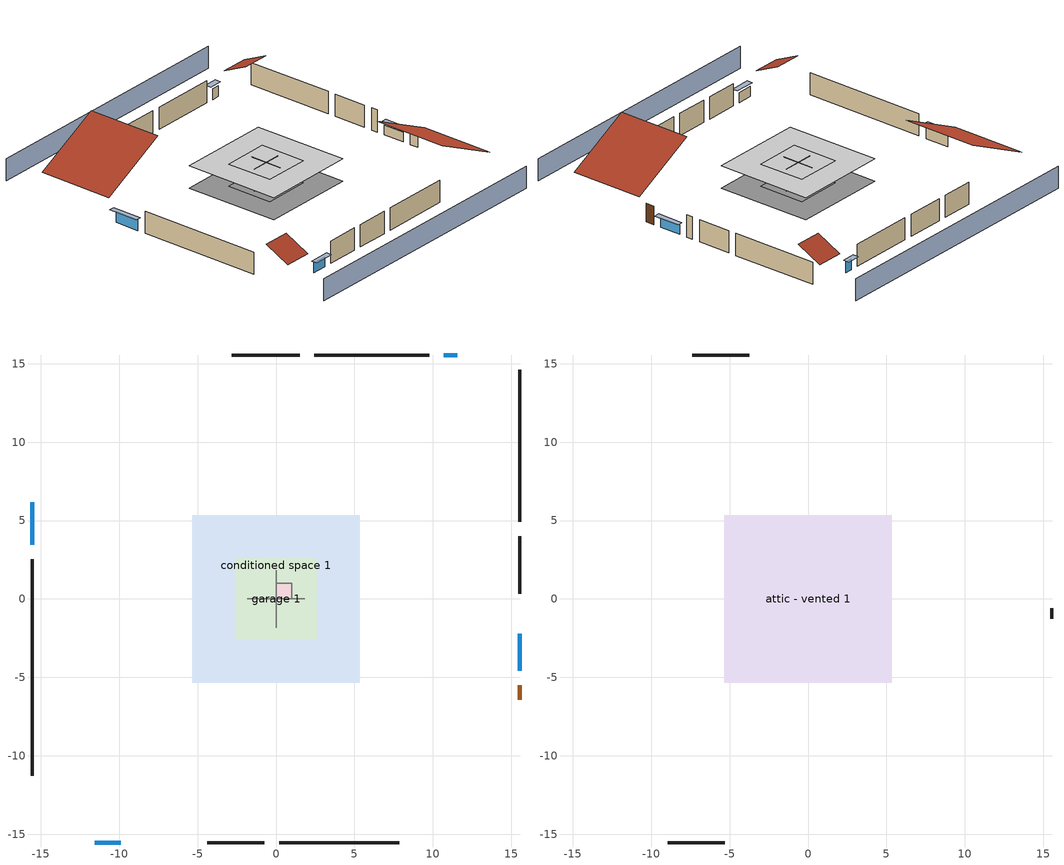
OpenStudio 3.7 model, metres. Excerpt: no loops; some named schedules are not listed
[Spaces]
garage 1
 floor foundation (Slab1 construction): -2.59,-2.59 -2.59,2.59 2.59,2.59 2.59,-2.59 z0
 wall outside (Wall1 construction): 9.76,15.55 2.45,15.55 z0:2.44
 wall outside (Wall2 construction): 15.55,0.34 15.55,4 z0:2.44
 wall outside (Wall12 construction): -4.39,-15.55 -0.73,-15.55 z0:2.44
 wall to conditioned space 1 (Wall5 construction Reversed): 0,1.83 0,-1.83 z0:2.44
 wall to conditioned space 1 (Wall6 construction Reversed): -1.83,0 1.83,0 z0:2.44
conditioned space 1
 floor foundation (Slab2 construction): -5.34,-5.34 -5.34,5.34 5.34,5.34 5.34,-5.34 z0
 wall outside (Wall3 construction): -15.55,2.52 -15.55,-11.26 z0:2.44
 wall outside (Wall4 construction): 1.52,15.55 -2.81,15.55 z0:2.44
 wall outside (Wall7 construction): 15.55,4.93 15.55,14.62 z0:2.44
 wall outside (Wall8 construction): 0.19,-15.55 7.85,-15.55 z0:2.44
 wall outside (AdiabaticWallConstruction): -15.55,6.18 -15.55,3.45 z0:1.22; 11.57,15.55 10.69,15.55 z0:1.19; 15.55,-4.56 15.55,-2.2 z0:1.07; -11.57,-15.55 -9.88,-15.55 z0:1.1
 wall outside (AdiabaticWallConstruction 1): 15.55,-6.41 15.55,-5.49 z0:2.03
 window (WindowConstruction): -15.55,6.18 -15.55,3.45 z0:1.22
 window (WindowConstruction 1): 11.57,15.55 10.69,15.55 z0:1.19
 window (WindowConstruction 2): 15.55,-4.56 15.55,-2.2 z0:1.07
 window (WindowConstruction 3): -11.57,-15.55 -9.88,-15.55 z0:1.1
 door (Door): 15.55,-6.41 15.55,-5.49 z0:2.03
central ac airloop ret air space
 floor adiabatic (AdiabaticConst): 0,0 0,1 1,1 1,0 z0
 wall adiabatic (AdiabaticConst): 0,1 0,0 1,0 1,1 0,1 z0:1
 ceiling adiabatic (AdiabaticConst): 1,0 1,1 0,1 0,0 z1
attic - vented 1
 floor to garage 1 (Floor1 construction): -2.59,-2.59 -2.59,2.59 2.59,2.59 2.59,-2.59 z2.44
 floor to conditioned space 1 (Floor2 construction Reversed): -5.34,-5.34 -5.34,5.34 5.34,5.34 5.34,-5.34 z2.44
 wall outside (Wall9 construction): -3.74,15.55 -7.37,15.55 z0:2.44
 wall outside (Wall10 construction): -8.95,-15.55 -5.32,-15.55 z0:2.44
 wall outside (Wall11 construction): 15.55,-1.27 15.55,-0.59 z0:2.44
 roof outside (Roof1 construction): -15.55,7.11,2.44 -8,7.11,6.21 -8,15.55,6.21 -15.55,15.55,2.44
 roof outside (Roof2 construction): 12.5,15.55,2.44 12.5,12.82,3.81 15.55,12.82,3.81 15.55,15.55,2.44
 roof outside (Roof3 construction): -12.5,-15.55,2.44 -12.5,-12.82,3.81 -15.55,-12.82,3.81 -15.55,-15.55,2.44
 roof outside (Roof4 construction): 15.55,-7.34,2.44 8.2,-7.34,6.11 8.2,-15.55,6.11 15.55,-15.55,2.44
shading: -15.55,-20.12 15.55,-20.12 / 15.55,20.12 -15.55,20.12 z0:2.44; -15.55,3.15 -15.55,6.49 -16.16,6.49 -16.16,3.15 z1.52; 10.39,15.55 11.87,15.55 11.87,16.16 10.39,16.16 z1.49; 15.55,-1.9 15.55,-4.87 16.16,-4.87 16.16,-1.9 z1.37; -9.58,-15.55 -11.87,-15.55 -11.87,-16.16 -9.58,-16.16 z1.4
[Site]
Tallahassee Regional Ap  Isis_FL_USA: Latitude {deg}=30.38; Longitude {deg}=-84.37; Time Zone {hr}=-5; Elevation {m}=21; Terrain=Suburbs
[Site:GroundTemperature:Shallow]
16.3547, 15.0593, 14.9556, 15.5703, 18.038, 20.4943, 22.6237, 23.9727, 24.0873, 22.9901, 20.915, 18.5341
[Site:WaterMainsTemperature]
Calculation Method=Schedule; Temperature Schedule=mains temperature schedule
[Building]
Building 1
[Material] Roughness=Rough
Name | Thickness {m} | Conductivity {W/m-K} | Density {kg/m3} | Specific Heat {J/kg-K} | Thermal Absorptance | Solar Absorptance | Visible Absorptance
asphalt or fiberglass shingles | 0.00635 | 0.162714 | 1121.4 | 1465.45 | 0.9 | 0.85 | 0.85
roof rigid ins | 0.00281632 | 0.029427 | 32.04 | 1214.23 | 0.9 | 0.7 | 0.7
osb sheathing 0.5 in. | 0.0127 | 0.115458 | 512.64 | 1214.23 | 0.9 | 0.6 | 0.6
osb sheathing 0.5 in. 1 | 0.0127 | 0.115458 | 512.64 | 1214.23 | 0.9 | 0.7 | 0.7
wall layer 1 | 0.2032 | 0.461912 | 1762.2 | 795.53 | 0.9 | 0.6 | 0.6
wall layer 2; wall layer 3; wall layer 6; wall layer 7 | 0.2032 | 0.391406 | 1762.2 | 795.53 | 0.9 | 0.7 | 0.7
gypsum board | 0.0127 | 0.160291 | 801 | 837.4 | 0.9 | 0.6 | 0.6
osb sheathing 0.5 in. 2; osb sheathing 0.5 in. 3 | 0.0127 | 0.115458 | 512.64 | 1214.23
wall layer 4; wall layer 5 | 0.2032 | 0.468088 | 1762.2 | 795.53 | 0.9 | 0.7 | 0.7
wood siding | 0.0254 | 0.102417 | 544.68 | 1172.36 | 0.9 | 0.7 | 0.7
wall stud and cavity | 0.1397 | 0.727959 | 139.0536 | 1170.24 | 0.9 | 0.6 | 0.6
ceiling stud and cavity | 0.1397 | 1.39189 | 65.682 | 1177.47 | 0.9 | 0.7 | 0.7
ceiling loosefill ins | 0.0846667 | 0.0480833 | 16.02 | 1046.75 | 0.9 | 0.7 | 0.7
ceiling stud and cavity 1 | 0.1397 | 0.0920385 | 65.682 | 1177.47 | 0.9 | 0.7 | 0.7
concrete 4.0 in. | 0.1016 | 1.803125 | 2242.8 | 837.4 | 0.9 | 0.7 | 0.7
floor covering | 0.0127 | 0.0450781 | 54.468 | 1339.84 | 0.9 | 0.9 | 0.9
wood siding 1; wood siding 2 | 0.0254 | 0.102417 | 544.68 | 1172.36
wall rigid ins | 0.512978 | 0.029427 | 32.04 | 1214.23 | 0.9 | 0.7 | 0.7
wall stud and cavity 1 | 0.0889 | 0.380278 | 52.3479 | 1209.89 | 0.9 | 0.7 | 0.7
door material | 0.04445 | 0.0612267 | 512.64 | 1214.23 | 0.9 | 0.7 | 0.7
wall stud and cavity 2 | 0.0889 | 0.391764 | 83.0341 | 1211.67 | 0.9 | 0.7 | 0.7
furniture material conditioned space 1; furniture material garage 1 | 0.1524 | 0.115458 | 640.8 | 1214.23 | 0.9 | 0.6 | 0.6
[Construction]
Roof1 construction; Roof2 construction; Roof3 construction; Roof4 construction: asphalt or fiberglass shingles, roof rigid ins, osb sheathing 0.5 in.
Wall1 construction; Wall2 construction; Wall12 construction: osb sheathing 0.5 in. 1, wall layer 1
Wall3 construction: osb sheathing 0.5 in. 1, wall layer 2, gypsum board
Wall4 construction: osb sheathing 0.5 in. 1, wall layer 3, gypsum board
Wall5 construction Reversed: gypsum board, wall layer 4, osb sheathing 0.5 in. 2
Wall6 construction Reversed: gypsum board, wall layer 5, osb sheathing 0.5 in. 3
Wall7 construction: osb sheathing 0.5 in. 2, wall layer 6, gypsum board
Wall8 construction: osb sheathing 0.5 in. 2, wall layer 7, gypsum board
Wall9 construction; Wall10 construction; Wall11 construction: wood siding, osb sheathing 0.5 in. 1, wall stud and cavity
Floor1 construction: ceiling stud and cavity
Floor2 construction Reversed: gypsum board, ceiling stud and cavity 1, ceiling loosefill ins
Slab1 construction: concrete 4.0 in.
Slab2 construction: concrete 4.0 in., floor covering
WindowConstruction; WindowConstruction 1; WindowConstruction 2; WindowConstruction 3: WindowMaterial
AdiabaticWallConstruction: wood siding 1, wall rigid ins, wall stud and cavity 1, gypsum board
Door: door material
AdiabaticWallConstruction 1: wood siding 2, wall rigid ins, wall stud and cavity 1, gypsum board
PartitionWallConstruction: gypsum board, wall stud and cavity 2, gypsum board
furniture construction conditioned space 1: furniture material conditioned space 1
furniture construction garage 1: furniture material garage 1
AdiabaticConst: Adiabatic
[WindowMaterial:SimpleGlazingSystem]
WindowMaterial: U-Factor {W/m2-K}=6.58648; Solar Heat Gain Coefficient=0.76
[Material:NoMass]
Adiabatic: Roughness=Rough; Thermal Resistance {m2-K/W}=176.1
[ThermalZone] Multiplier=1; Use Ideal Air Loads=No
Name | Volume {m3} | Thermostat
conditioned space | 278.185 | conditioned space temperature setpoint
attic - vented | 124.583
garage | 65.242
central ac airloop ret air zone | 1
[Sizing:Zone] Zone Cooling Design Supply Air Temperature Input Method=SupplyAirTemperature; Zone Cooling Design Supply Air Temperature {C}=14; Zone Cooling Design Supply Air Temperature Difference {deltaC}=11.11; Zone Heating Design Supply Air Temperature Input Method=SupplyAirTemperature; Zone Heating Design Supply Air Temperature {C}=40; Zone Heating Design Supply Air Temperature Difference {deltaC}=11.11; Zone Cooling Design Supply Air Humidity Ratio {kg-H2O/kg-air}=0.0085; Zone Heating Design Supply Air Humidity Ratio {kg-H2O/kg-air}=0.008; Cooling Design Air Flow Method=DesignDay; Heating Design Air Flow Method=DesignDay; Account for Dedicated Outdoor Air System=No; Dedicated Outdoor Air System Control Strategy=NeutralSupplyAir; Dedicated Outdoor Air Low Setpoint Temperature for Design {C}=autosize; Dedicated Outdoor Air High Setpoint Temperature for Design {C}=autosize; Zone Load Sizing Method=Sensible Load Only No Latent Load; Zone Latent Cooling Design Supply Air Humidity Ratio Input Method=HumidityRatioDifference; Zone Cooling Design Supply Air Humidity Ratio Difference {kgWater/kgDryAir}=0.005; Zone Latent Heating Design Supply Air Humidity Ratio Input Method=HumidityRatioDifference; Zone Humidification Design Supply Air Humidity Ratio Difference {kgWater/kgDryAir}=0.005
attic - vented; garage; central ac airloop ret air zone
[Space] Building Unit=Building Unit 1
Name | Thermal Zone | Volume {m3}
conditioned space 1 | conditioned space | 278.185
attic - vented 1 | attic - vented | 124.583
garage 1 | garage | 65.242
central ac airloop ret air space | central ac airloop ret air zone
[ThermostatSetpoint:DualSetpoint]
conditioned space temperature setpoint: Heating Setpoint Temperature Schedule=heating setpoint; Cooling Setpoint Temperature Schedule=cooling setpoint
[Foundation:Kiva] Wall Height Above Grade {m}=0.1016; Wall Depth Below Slab {m}=0.2032
Name | Initial Indoor Air Temperature {C}
Foundation Kiva 1 | 16.3431
Foundation Kiva 2 | 20.6329
[Foundation:Kiva:Settings]
Soil Conductivity {W/m-K}=1.9041; Soil Density {kg/m3}=1842.3; Soil Specific Heat {J/kg-K}=418.7; Ground Solar Absorptivity=0.9; Ground Thermal Absorptivity=0.9; Ground Surface Roughness {m}=0.03; Far-Field Width {m}=40; Deep-Ground Boundary Condition=ZeroFlux; Deep-Ground Depth {m}=40; Minimum Cell Dimension {m}=0.2; Maximum Cell Growth Coefficient=3; Simulation Timestep=Timestep
[SurfaceProperty:ExposedFoundationPerimeter] Exposed Perimeter Calculation Method=TotalExposedPerimeter
Name | Total Exposed Perimeter {m}
Slab1 | 14.6304
Slab2 | 39.80688
[SurfaceProperty:IncidentSolarMultiplier] Incident Solar Multiplier=1; Incident Solar Multiplier Schedule=trans schedule winter=0.85 summer=0.7
Window1; Window2; Window3; Window4
[InternalMass:Definition] Design Level Calculation Method=SurfaceArea
Name | Construction | Surface Area {m2}
partition wall mass | PartitionWallConstruction | 114.085
furniture mass conditioned space 1 | furniture construction conditioned space 1 | 45.634
furniture mass garage 1 | furniture construction garage 1 | 2.67561
[InternalMass] Multiplier=1
Name | Internal Mass Definition | Space or SpaceType
partition wall mass | partition wall mass | conditioned space 1
furniture mass conditioned space 1 | furniture mass conditioned space 1 | conditioned space 1
furniture mass garage 1 | furniture mass garage 1 | garage 1
[External:File]
External File 1: File=in.schedules.csv
[People:Definition]
occupants: Number of People Calculation Method=People; Number of People {people}=2; Fraction Radiant=0.314171; Sensible Heat Fraction=0.56303; Carbon Dioxide Generation Rate {m3/s-W}=0; Enable ASHRAE 55 Comfort Warnings=No; Mean Radiant Temperature Calculation Type=ZoneAveraged
[People]
occupants: People Definition=occupants; Space or SpaceType=conditioned space 1; Number of People Schedule=occupants; Activity Level Schedule=occupants activity schedule; Multiplier=1
[EnergyManagementSystem:Sensor]
Name | Output Variable or Output Meter Index Key | Output Variable or Output Meter
cool_season | cooling season schedule | Schedule Value
out_pb_s |  | Site Outdoor Air Barometric Pressure
out_wt_s |  | Site Outdoor Air Humidity Ratio
site_vw_s |  | Site Wind Speed
central_ac_airloop_AH_MFR_s | Node 6 | System Node Mass Flow Rate
central_ac_airloop_AH_VFR_s | Node 6 | System Node Current Density Volume Flow Rate
central_ac_airloop_AH_Tout_s | Node 6 | System Node Temperature
central_ac_airloop_AH_Wout_s | Node 6 | System Node Humidity Ratio
central_ac_airloop_RA_T_s | Node 9 | System Node Temperature
central_ac_airloop_Ra_W_s | Node 9 | System Node Humidity Ratio
central_ac_airloop_0_DZ_T_s | attic - vented | Zone Air Temperature
central_ac_airloop_0_DZ_W_s | attic - vented | Zone Mean Air Humidity Ratio
natural_vent_s | natural vent schedule | Schedule Value
htg_sp_s | heating setpoint | Schedule Value
clg_sp_s | cooling setpoint | Schedule Value
mech_vent_range_fan_0_sch_s | mech vent range fan 0 schedule | Schedule Value
mech_vent_bath_fan_0_sch_s | mech vent bath fan 0 schedule | Schedule Value
clothes_dryer_exhaust_0_sch_s | clothes_dryer | Schedule Value
htg_load_cond |  | Heating:EnergyTransfer:Zone:CONDITIONED SPACE
clg_load_cond |  | Cooling:EnergyTransfer:Zone:CONDITIONED SPACE
htg_load_duct |  | Heating:EnergyTransfer:Zone:CENTRAL AC AIRLOOP RET AIR ZONE
clg_load_duct |  | Cooling:EnergyTransfer:Zone:CENTRAL AC AIRLOOP RET AIR ZONE
[EnergyManagementSystem:Program]
central_ac_supply_fan_disaggregate_program: Set central_ac_supply_fan_clg = 0; If central_ac_clg_coil_s > 0; Set central_ac_supply_fan_clg = central_ac_supply_fan_s; EndIf
unit_heater_supply_fan_disaggregate_program: Set unit_heater_supply_fan_primary_htg = 0; If unit_heater_htg_coil_s > 0; Set unit_heater_supply_fan_primary_htg = unit_heater_supply_fan_s; EndIf
water_heater_EC_adj: Set dhw_e_cons = water_heater_energy + water_heater_on_cycle_parasitic + water_heater_off_cycle_parasitic; Set water_heater_ec_adj_act = 0.0 * dhw_e_cons / 1
central_ac_airloop_0_duct_program: Set central_ac_airloop_AH_MFR = central_ac_airloop_AH_MFR_s; Set central_ac_airloop_Fan_RTF = 0; Set central_ac_airloop_Fan_RTF = central_ac_airloop_Fan_RTF + central_ac_airloop_Fan_RTF_s; Set central_ac_airloop_AH_VFR = central_ac_airloop_AH_VFR_s; Set central_ac_airloop_AH_Tout = central_ac_airloop_AH_Tout_s; Set central_ac_airloop_AH_Wout = central_ac_airloop_AH_Wout_s; Set central_ac_airloop_RA_T = central_ac_airloop_RA_T_s; Set central_ac_airloop_Ra_W = central_ac_airloop_Ra_W_s; Set central_ac_airloop_0_DZ_T = central_ac_airloop_0_DZ_T_s; Set central_ac_airloop_0_DZ_W = central_ac_airloop_0_DZ_W_s; Run central_ac_airloop_0_duct_subroutine; Set central_ac_airloop_0_SupSensLkToCond_equip_act = central_ac_airloop_0_SupSensLkToCond; Set central_ac_airloop_0_SupLatLkToCond_equip_act = central_ac_airloop_0_SupLatLkToCond; Set central_ac_airloop_0_SupCondToLv_equip_act = central_ac_airloop_0_SupCondToLv; Set central_ac_airloop_0_RetSensLkToRP_equip_act = central_ac_airloop_0_RetSensLkToRP; Set central_ac_airloop_0_RetLatLkToRP_equip_act = central_ac_airloop_0_RetLatLkToRP; Set central_ac_airloop_0_RetCondToRP_equip_act = central_ac_airloop_0_RetCondToRP; Set central_ac_airloop_0_RetCondToDZ_equip_act = central_ac_airloop_0_RetCondToDZ; Set central_ac_airloop_0_SupCondToDZ_equip_act = central_ac_airloop_0_SupCondToDZ; Set central_ac_airloop_0_SupSensLkToDZ_equip_act = central_ac_airloop_0_SupSensLkToDZ; Set central_ac_airloop_0_SupLatLkToDZ_equip_act = central_ac_airloop_0_SupLatLkToDZ; Set central_ac_airloop_0_ZoneMixDZToCond_mix_act = central_ac_airloop_0_ZoneMixDZToCond; Set central_ac_airloop_0_ZoneMixCondToDZ_mix_act = central_ac_airloop_0_ZoneMixCondToDZ
natural_vent_program: Set Tin = tin_s; Set Tout = tout_s; Set Wout = out_wt_s; Set Pbar = out_pb_s; Set Phiout = (@RhFnTdbWPb Tout Wout Pbar); Set MaxHR = 0.0115; Set MaxRH = 0.7; Set Tnvsp = (htg_sp_s + clg_sp_s) / 2; Set NVavail = natural_vent_s; Set ClgSsnAvail = cool_season; Set natural_vent_flow_act = 0; Set whole_house_fan_flow_act = 0; Set whole_house_fan_mix_act = 0; Set whole_house_fan_act = 0; If ((Wout < MaxHR) && (Phiout < MaxRH) && (Tin > Tout) && (Tin > Tnvsp) && (ClgSsnAvail > 0)); Set WHF_Flow = 0; Set Adj = (Tin-Tnvsp)/(Tin-Tout); Set Adj = (@Min Adj 1); Set Adj = (@Max Adj 0); If (WHF_Flow > 0); Set whole_house_fan_flow_act = WHF_Flow*Adj; Set whole_house_fan_mix_act = WHF_Flow*Adj; Set WHF_W = 0; Set whole_house_fan_act = WHF_W*Adj; ElseIf (NVavail > 0); Set NVArea = 3510.6200755200002; Set Cs = 8.968567957270247e-05; Set Cw = 6.158219665777789e-05; Set Tdiff = Tin-Tout; Set dT = (@Abs Tdiff); Set Vwind = site_vw_s; Set SGNV = NVArea*Adj*((((Cs*dT)+(Cw*(Vwind^2)))^0.5)/1000); Set MaxNV = 1.5454705606656003; Set natural_vent_flow_act = (@Min SGNV MaxNV); EndIf; EndIf
[OtherEquipment:Definition] Design Level Calculation Method=EquipmentLevel
Name | Design Level {W} | Fraction Latent | Fraction Radiant | Fraction Lost
water heater energy adjustment1 | 0.01 | 0 | 0 | 1
water sensible | -609.614 | 0 | 0.6 | 0
water latent | 618.557 | 1 | 0 | 0
misc grill | 347.012 | 0 | 0 | 1
central_ac_airloop_0_SupSensLkToCond equip; central_ac_airloop_0_SupCondToLv equip; central_ac_airloop_0_RetCondToRP equip; central_ac_airloop_0_RetSensLkToRP equip; central_ac_airloop_0_SupCondToDZ equip; central_ac_airloop_0_RetCondToDZ equip; central_ac_airloop_0_SupSensLkToDZ equip; mech vent house fan sensible load equip | 0 | 0 | 0 | 0
central_ac_airloop_0_SupLatLkToCond equip; central_ac_airloop_0_RetLatLkToRP equip; central_ac_airloop_0_SupLatLkToDZ equip; mech vent house fan latent load equip | 0 | 1 | 0 | 0
[OtherEquipment]
Name | Other Equipment Definition | Space or SpaceType | Schedule | Fuel Type
water heater energy adjustment1 | water heater energy adjustment1 | garage 1 | Always On Discrete | Electricity
water sensible | water sensible | conditioned space 1 | hot_water_fixtures | None
water latent | water latent | conditioned space 1 | hot_water_fixtures | None
misc grill | misc grill | conditioned space 1 | misc grill schedule | NaturalGas
central_ac_airloop_0_SupSensLkToCond equip | central_ac_airloop_0_SupSensLkToCond equip | conditioned space 1 | Always On Discrete | None
central_ac_airloop_0_SupLatLkToCond equip | central_ac_airloop_0_SupLatLkToCond equip | conditioned space 1 | Always On Discrete | None
central_ac_airloop_0_SupCondToLv equip | central_ac_airloop_0_SupCondToLv equip | conditioned space 1 | Always On Discrete | None
central_ac_airloop_0_RetCondToRP equip | central_ac_airloop_0_RetCondToRP equip | central ac airloop ret air space | Always On Discrete | None
central_ac_airloop_0_RetSensLkToRP equip | central_ac_airloop_0_RetSensLkToRP equip | central ac airloop ret air space | Always On Discrete | None
central_ac_airloop_0_RetLatLkToRP equip | central_ac_airloop_0_RetLatLkToRP equip | central ac airloop ret air space | Always On Discrete | None
central_ac_airloop_0_SupCondToDZ equip | central_ac_airloop_0_SupCondToDZ equip | attic - vented 1 | Always On Discrete | None
central_ac_airloop_0_RetCondToDZ equip | central_ac_airloop_0_RetCondToDZ equip | attic - vented 1 | Always On Discrete | None
central_ac_airloop_0_SupSensLkToDZ equip | central_ac_airloop_0_SupSensLkToDZ equip | attic - vented 1 | Always On Discrete | None
central_ac_airloop_0_SupLatLkToDZ equip | central_ac_airloop_0_SupLatLkToDZ equip | attic - vented 1 | Always On Discrete | None
mech vent house fan sensible load equip | mech vent house fan sensible load equip | conditioned space 1 | Always On Discrete | None
mech vent house fan latent load equip | mech vent house fan latent load equip | conditioned space 1 | Always On Discrete | None
[ElectricEquipment:Definition] Design Level Calculation Method=EquipmentLevel
Name | Design Level {W} | Fraction Latent | Fraction Radiant | Fraction Lost
clothes washer | 217.308 | 0.03 | 0.162 | 0.7
clothes dryer | 3715.1 | 0.015 | 0.081 | 0.85
dishwasher | 659.429 | 0.3 | 0.18 | 0.4
fridge | 64.939 | 0 | 0.6 | 0
fridge 2 | 52.1911 | 0 | 0.6 | 0
freezer | 47.9573 | 0 | 0.6 | 0
cooking range | 1161.54 | 0.08 | 0.432 | 0.2
misc plug loads | 458.369 | 0.021 | 0.558 | 0.049
whole house fan; mech vent house fan | 0 | 0 | 0 | 1
mech vent house fan cfis | 0 | 0 | 0 | 0
mech vent range fan 0 | 30 | 0 | 0 | 1
mech vent bath fan 0 | 15 | 0 | 0 | 1
[ElectricEquipment]
Name | Electric Equipment Definition | Space or SpaceType | Schedule
clothes washer | clothes washer | conditioned space 1 | clothes_washer
clothes dryer | clothes dryer | conditioned space 1 | clothes_dryer
dishwasher | dishwasher | conditioned space 1 | dishwasher
fridge | fridge | conditioned space 1 | fridge schedule
fridge 1 | fridge 2 | garage 1 | fridge schedule 1
freezer | freezer | garage 1 | freezer schedule
cooking range | cooking range | conditioned space 1 | cooking_range
misc plug loads | misc plug loads | conditioned space 1 | plug_loads_other
whole house fan | whole house fan | conditioned space 1 | Always On Discrete
mech vent house fan | mech vent house fan | conditioned space 1 | mech vent house fan schedule
mech vent house fan cfis | mech vent house fan cfis | conditioned space 1 | mech vent house fan cfis schedule
mech vent range fan 0 | mech vent range fan 0 | conditioned space 1 | mech vent range fan 0 schedule
mech vent bath fan 0 | mech vent bath fan 0 | conditioned space 1 | mech vent bath fan 0 schedule
[WaterUse:Equipment:Definition]
Name | Peak Flow Rate {m3/s}
clothes washer | 2.53893e-06
dishwasher | 5.65872e-06
[Lights:Definition] Design Level Calculation Method=LightingLevel; Fraction Radiant=0.6; Fraction Visible=0.2; Return Air Fraction=0
Name | Lighting Level {W}
interior lighting | 179.965
garage lighting | 7.95955
[Lights] Fraction Replaceable=1
Name | Lights Definition | Space or SpaceType | Schedule
interior lighting | interior lighting | conditioned space 1 | lighting_interior
garage lighting | garage lighting | garage 1 | lighting_garage
[Exterior:Lights:Definition]
exterior lighting: Design Level {W}=9.7263
[Exterior:Lights]
exterior lighting: Exterior Lights Definition=exterior lighting; Schedule=exterior lighting schedule
[ZoneMixing] Schedule=Always On Continuous; Design Flow Rate Calculation Method=Flow/Zone; Design Flow Rate {m3/s}=0
Name | Zone or Space | Source Zone or Space
central_ac_airloop_0_ZoneMixDZToCond mix | conditioned space | attic - vented
central_ac_airloop_0_ZoneMixCondToDZ mix; whole house fan mix | attic - vented | conditioned space
[SpaceInfiltration:DesignFlowRate] Space or SpaceType=conditioned space 1; Schedule=Always On Discrete; Design Flow Rate Calculation Method=Flow/Space; Design Flow Rate {m3/s}=0
natural vent flow; whole house fan flow; infil flow
[SpaceInfiltration:EffectiveLeakageArea] Schedule=Always On Discrete
Name | Space or SpaceType | Effective Air Leakage Area {cm2} | Stack Coefficient | Wind Coefficient
infil|garage 1 | garage 1 | 407.756 | 0.000129147 | 4.38083e-05
infil|attic - vented 1 | attic - vented 1 | 4694.23 | 0.000432075 | 3.90119e-05
[BuildingUnit]
Building Unit 1
